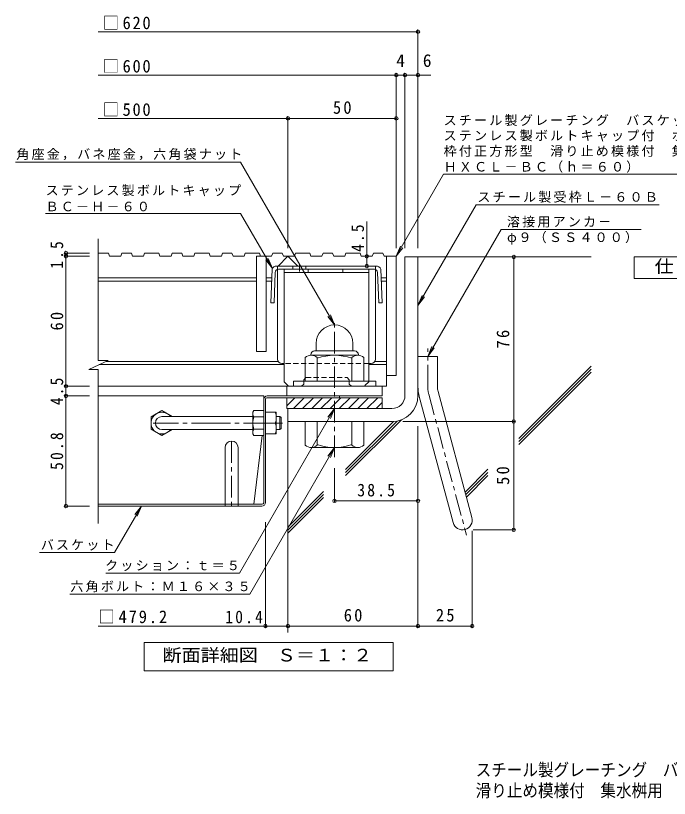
# Model space of a CAD drawing. Units: millimetres on the paper, enlarged 5 times, with parts at other scales. Extents: x -1338 to 1348, y -985 to 942.
# Drawn here: x -786 to -31, y -985 to -81 of the extents above; entities that cross this region are included whole.
import ezdxf
from ezdxf.enums import TextEntityAlignment as Align

# ---------------------------------------------------------------- set-up
doc = ezdxf.new("R2010")
doc.units = ezdxf.units.MM
doc.header["$LTSCALE"] = 5
doc.header["$PDMODE"] = 32
doc.header["$PDSIZE"] = 4
for name, pattern in [('CHAIN1', [8, 5, -1, 1, -1]), ('CHAIN2', [12, 9, -1, 1, -1]), ('DASHED1', [1.8, 1.2, -0.6])]:
    doc.linetypes.add(name, pattern=pattern)
for name, color, linetype, lineweight in [('D-1', 2, 'Continuous', 9), ('D-2', 3, 'Continuous', 9), ('D-4', 7, 'Continuous', 9), ('D-5', 7, 'Continuous', 9), ('D-6', 6, 'Continuous', 5), ('D-7', 2, 'Continuous', 9), ('D-8', 4, 'Continuous', 9), ('D-9', 2, 'Continuous', 9), ('D-B', 2, 'Continuous', 9)]:
    doc.layers.add(name, color=color, linetype=linetype, lineweight=lineweight)
doc.layers.add('F-0_F-0ﾚｲﾔ', color=2, linetype='Continuous')
doc.layers.add('F-F_F-Fﾚｲﾔ', color=2, linetype='Continuous')
doc.styles.add('ＭＳ ゴシック', font='')
doc.styles.get('ＭＳ ゴシック').set_extended_font_data('MS Gothic')

msp = doc.modelspace()

# ---------------------------------------------------------------- linework, layer by layer
at = {"layer": 'D-1'}
for p, q in [((-321.503, -519.917), (-321.503, -359.917)), ((-439.003, -459.667), (-439.003, -468.417)), ((-396.502, -459.642), (-396.502, -468.417)), ((-440.753, -468.417), (-394.752, -468.417)), ((-451.503, -503.417), (-451.503, -476.014)), ((-445.252, -472.917), (-445.252, -473.417)), ((-390.878, -473.417), (-444.628, -473.417)), ((-437.753, -503.417), (-437.753, -476.014)), ((-397.752, -503.417), (-397.752, -476.014)), ((-390.253, -472.917), (-390.253, -473.417)), ((-384.003, -503.417), (-384.003, -476.014)), ((-321.503, -474.917), (-299.003, -474.917)), ((-299.003, -509.455), (-299.003, -474.917)), ((-465.253, -509.167), (-465.253, -503.417)), ((-472.753, -531.759), (-463.411, -522.417)), ((-465.305, -534.917), (-452.805, -522.417)), ((-454.698, -534.917), (-442.198, -522.417)), ((-444.092, -534.917), (-431.591, -522.417)), ((-433.485, -534.917), (-420.985, -522.417)), ((-422.878, -534.917), (-410.378, -522.417)), ((-412.272, -534.917), (-399.772, -522.417)), ((-401.665, -534.917), (-389.165, -522.417)), ((-391.059, -534.917), (-378.559, -522.417)), ((-380.452, -534.917), (-367.952, -522.417)), ((-362.752, -534.917), (-362.752, -522.417)), ((-319.969, -521.102), (-280.989, -666.579)), ((-298.236, -515.279), (-259.256, -660.756)), ((-369.846, -534.917), (-362.752, -527.824)), ((-351.503, -534.917), (-472.753, -534.917)), ((-471.503, -534.917), (-471.503, -549.917)), ((-351.503, -549.917), (-471.503, -549.917)), ((-451.503, -549.917), (-451.503, -577.321)), ((-437.753, -549.917), (-437.753, -577.321)), ((-397.752, -549.917), (-397.752, -577.321)), ((-384.003, -549.917), (-384.003, -577.321)), ((-445.252, -580.417), (-445.252, -579.917)), ((-390.878, -579.917), (-444.628, -579.917)), ((-390.253, -580.417), (-390.253, -579.917))]:
    msp.add_line(p, q, dxfattribs=at)
at = {"layer": 'D-1', "linetype": 'CHAIN1'}
for p, q in [((-417.753, -591.182), (-417.753, -432.163)), ((-310.253, -509.455), (-310.253, -465.405)), ((-309.103, -518.19), (-265.449, -681.107))]:
    msp.add_line(p, q, dxfattribs=at)
at = {"layer": 'D-1', "color": 3}
for p, q in [((-512.003, -544.167), (-617.003, -544.167)), ((-512.003, -559.167), (-617.003, -559.167))]:
    msp.add_line(p, q, dxfattribs=at)
at = {"layer": 'D-1', "color": 3, "linetype": 'CHAIN2'}
msp.add_line((-478.003, -551.667), (-627.003, -551.667), dxfattribs=at)
at = {"layer": 'D-1'}
for points in [[(-336.503, -519.917), (-336.503, -359.917), (-321.503, -359.917)], [(-370.253, -509.167), (-370.253, -503.417), (-465.253, -503.417)], [(-472.753, -534.917), (-472.753, -522.417), (-362.752, -522.417)]]:
    msp.add_lwpolyline(points, dxfattribs=at)
for centre, radius, start, end in [((-417.753, -459.667), 21.25, 0.06737, 180), ((-440.753, -472.917), 4.5, 90, 180), ((-394.752, -472.917), 4.5, 0, 90), ((-444.628, -483.817), 10.4, 48.6201, 131.38164), ((-417.753, -533.418), 60, 70.52881, 109.47119), ((-390.878, -483.817), 10.4, 48.61835, 131.37988), ((-276.502, -509.455), 45, 180, 195), ((-276.502, -509.455), 22.5, 180, 195.00002), ((-351.503, -519.917), 30, 270, 0), ((-351.503, -519.917), 15, 270, 0), ((-444.628, -569.518), 10.4, 228.61835, 311.37988), ((-417.753, -519.917), 60, 250.52881, 289.47119), ((-390.878, -569.518), 10.4, 228.6201, 311.38164), ((-270.122, -663.668), 11.25, 195.00014, 14.99991)]:
    msp.add_arc(centre, radius, start, end, dxfattribs=at)
at = {"layer": 'D-1', "linetype": 'CHAIN2'}
msp.add_arc((-276.503, -509.455), 33.75, 180, 194.99995, dxfattribs=at)
at = {"layer": 'D-1', "color": 3}
msp.add_arc((-617.003, -551.667), 7.5, 90, 270, dxfattribs=at)
at = {"layer": 'D-2'}
for p, q in [((-690.337, -479.366), (-690.337, -339.168)), ((-678.577, -355.417), (-690.337, -355.417)), ((-678.577, -355.417), (-677.299, -359.167)), ((-664.515, -359.167), (-677.299, -359.167)), ((-663.238, -355.417), (-664.515, -359.167)), ((-652.219, -355.417), (-663.238, -355.417)), ((-652.219, -355.417), (-650.941, -359.167)), ((-638.158, -359.167), (-650.941, -359.167)), ((-636.879, -355.417), (-638.158, -359.167)), ((-620.511, -355.417), (-636.879, -355.417)), ((-620.511, -355.417), (-619.233, -359.167)), ((-606.449, -359.167), (-619.233, -359.167)), ((-605.172, -355.417), (-606.449, -359.167)), ((-594.153, -355.417), (-605.172, -355.417)), ((-594.153, -355.417), (-592.875, -359.167)), ((-580.092, -359.167), (-592.875, -359.167)), ((-578.813, -355.417), (-580.092, -359.167)), ((-562.445, -355.417), (-578.813, -355.417)), ((-562.445, -355.417), (-561.166, -359.167)), ((-548.383, -359.167), (-561.166, -359.167)), ((-547.106, -355.417), (-548.383, -359.167)), ((-536.087, -355.417), (-547.106, -355.417)), ((-536.087, -355.417), (-534.808, -359.167)), ((-522.025, -359.167), (-534.808, -359.167)), ((-520.747, -355.417), (-522.025, -359.167)), ((-504.379, -355.417), (-520.747, -355.417)), ((-490.317, -359.167), (-507.752, -359.167)), ((-507.752, -359.167), (-507.752, -469.167)), ((-504.379, -355.417), (-503.1, -359.167)), ((-496.502, -359.167), (-496.502, -469.167)), ((-489.04, -355.417), (-490.317, -359.167)), ((-478.021, -355.417), (-489.04, -355.417)), ((-482.752, -370.417), (-471.502, -359.167)), ((-478.021, -355.417), (-476.742, -359.167)), ((-463.959, -359.167), (-476.742, -359.167)), ((-471.502, -359.167), (-460.252, -370.417)), ((-462.681, -355.417), (-463.959, -359.167)), ((-446.313, -355.417), (-462.681, -355.417)), ((-446.313, -355.417), (-445.034, -359.167)), ((-432.252, -359.167), (-445.034, -359.167)), ((-430.974, -355.417), (-432.252, -359.167)), ((-419.955, -355.417), (-430.974, -355.417)), ((-419.955, -355.417), (-418.676, -359.167)), ((-405.893, -359.167), (-418.676, -359.167)), ((-404.615, -355.417), (-405.893, -359.167)), ((-388.247, -355.417), (-404.615, -355.417)), ((-388.247, -355.417), (-386.968, -359.167)), ((-374.186, -359.167), (-386.968, -359.167)), ((-372.908, -355.417), (-374.186, -359.167)), ((-361.889, -355.417), (-372.908, -355.417)), ((-361.889, -355.417), (-360.611, -359.167)), ((-346.503, -359.167), (-360.611, -359.167)), ((-346.503, -359.167), (-346.503, -496.667)), ((-507.752, -384.167), (-690.337, -384.167)), ((-507.752, -387.917), (-690.337, -387.917)), ((-490.178, -384.167), (-496.502, -384.167)), ((-490.328, -387.917), (-496.502, -387.917)), ((-357.752, -384.167), (-364.077, -384.167)), ((-357.752, -387.917), (-363.926, -387.917)), ((-496.502, -469.167), (-507.752, -469.167)), ((-701.395, -489.719), (-679.096, -479.366)), ((-679.096, -479.366), (-690.337, -479.366)), ((-475.877, -484.167), (-689.438, -484.167)), ((-482.957, -480.417), (-681.361, -480.417)), ((-357.752, -484.167), (-378.377, -484.167)), ((-357.752, -480.417), (-371.297, -480.417)), ((-701.395, -489.719), (-690.337, -489.719)), ((-690.337, -667.417), (-690.337, -489.719)), ((-346.503, -496.667), (-357.752, -496.667)), ((-472.753, -520.417), (-472.753, -509.167)), ((-362.752, -520.417), (-362.752, -509.167)), ((-362.752, -520.417), (-472.753, -520.417))]:
    msp.add_line(p, q, dxfattribs=at)
msp.add_lwpolyline([(-357.752, -359.167), (-357.752, -509.167), (-690.337, -509.167)], dxfattribs=at)
at = {"layer": 'D-4'}
for p, q in [((-321.503, -349.917), (-321.503, -98.417)), ((-690.337, -99.917), (-321.503, -99.917)), ((-690.337, -149.917), (-306.82, -149.917)), ((-346.503, -349.917), (-346.503, -148.417)), ((-336.503, -349.917), (-336.503, -148.417)), ((-471.503, -349.917), (-471.503, -198.417)), ((-690.337, -199.917), (-346.503, -199.917)), ((-380.577, -370.417), (-380.577, -318.904)), ((-729.195, -355.417), (-700.337, -355.417)), ((-729.195, -359.167), (-700.337, -359.167)), ((-727.695, -355.417), (-727.695, -359.167)), ((-727.695, -359.167), (-727.695, -509.167)), ((-210.979, -549.917), (-210.979, -359.917)), ((-729.195, -509.167), (-700.337, -509.167)), ((-727.695, -509.167), (-727.695, -520.417)), ((-729.195, -520.417), (-700.337, -520.417)), ((-727.695, -520.417), (-727.695, -647.417)), ((-339.003, -549.917), (-209.479, -549.917)), ((-210.979, -674.917), (-210.979, -549.917)), ((-321.503, -555.136), (-321.503, -787.417)), ((-417.753, -603.682), (-417.753, -643.007)), ((-729.195, -647.417), (-700.337, -647.417)), ((-417.753, -641.507), (-321.503, -641.507)), ((-497.503, -787.417), (-497.503, -665.917)), ((-258.873, -676.167), (-258.873, -787.417)), ((-257.622, -674.917), (-209.479, -674.917)), ((-497.503, -785.917), (-690.337, -785.917)), ((-471.503, -785.917), (-497.503, -785.917)), ((-471.503, -785.917), (-258.873, -785.917))]:
    msp.add_line(p, q, dxfattribs=at)
for p in [(-321.503, -99.917), (-346.503, -149.917), (-336.503, -149.917), (-321.503, -149.917), (-471.503, -199.917), (-346.503, -199.917), (-727.695, -355.417), (-727.695, -359.167), (-380.577, -359.167), (-210.979, -359.917), (-380.577, -370.417), (-727.695, -509.167), (-727.695, -520.417), (-210.979, -549.917), (-417.753, -641.507), (-321.503, -641.507), (-727.695, -647.417), (-210.979, -674.917), (-497.503, -785.917), (-471.503, -785.917), (-321.503, -785.917), (-258.873, -785.917)]:
    msp.add_point(p, dxfattribs=at)
at = {"layer": 'D-5'}
for p, q in [((-785.716, -250.57), (-526.206, -250.57)), ((-526.206, -250.57), (-417.753, -438.417)), ((-291.846, -264.498), (-346.503, -359.167)), ((-291.846, -264.498), (73.154, -264.498)), ((-254.46, -299.756), (-321.503, -415.876)), ((-254.46, -299.756), (-43.052, -299.756)), ((-751.188, -309.684), (-526.188, -309.684)), ((-526.188, -309.684), (-489.43, -373.351)), ((-225.624, -328.336), (-310.253, -474.917)), ((-225.624, -328.336), (-63.802, -328.336)), ((-346.503, -359.167), (-341.719, -347.619)), ((-346.503, -359.167), (-338.893, -349.25)), ((-489.43, -373.351), (-497.039, -363.434)), ((-489.43, -373.351), (-494.213, -361.802)), ((-321.503, -415.876), (-316.719, -404.328)), ((-321.503, -415.876), (-313.893, -405.959)), ((-417.753, -438.417), (-425.363, -428.5)), ((-417.753, -438.417), (-422.537, -426.869)), ((-310.253, -474.917), (-305.469, -463.369)), ((-310.253, -474.917), (-302.643, -465)), ((-417.753, -534.917), (-527.455, -724.926)), ((-417.753, -534.917), (-425.363, -544.834)), ((-417.753, -534.917), (-422.537, -546.466)), ((-417.753, -579.917), (-422.537, -591.466)), ((-640.688, -647.417), (-648.297, -657.334)), ((-640.688, -647.417), (-645.471, -658.965)), ((-681.64, -724.926), (-527.455, -724.926)), ((-723.313, -749.258), (-515.522, -749.258))]:
    msp.add_line(p, q, dxfattribs=at)
at = {"layer": 'D-5', "color": 2}
for p, q in [((-72.219, -359.917), (40.281, -359.917)), ((-72.219, -384.917), (-72.219, -359.917)), ((40.281, -384.917), (-72.219, -384.917)), ((-637.5, -805), (-349.999, -805)), ((-637.5, -837.5), (-637.5, -805)), ((-349.999, -805), (-349.999, -837.5)), ((-349.999, -837.5), (-637.5, -837.5))]:
    msp.add_line(p, q, dxfattribs=at)
at = {"layer": 'D-5'}
for points in [[(-515.522, -749.258), (-417.753, -579.917), (-425.363, -589.834)], [(-758.284, -701.176), (-671.725, -701.176), (-640.688, -647.417)]]:
    msp.add_lwpolyline(points, dxfattribs=at)
at = {"layer": 'D-6'}
for p, q in [((-321.503, -359.917), (-121.503, -359.917)), ((-205.066, -569.423), (-121.503, -485.861)), ((-205.066, -572.957), (-121.503, -489.394)), ((-205.066, -576.494), (-121.503, -492.931)), ((-471.503, -549.917), (-471.503, -793.417)), ((-404.991, -612.313), (-340.507, -547.83)), ((-404.991, -608.777), (-345.531, -549.317)), ((-404.991, -605.243), (-349.605, -549.857)), ((-267.105, -631.462), (-240.689, -605.047)), ((-266.358, -634.25), (-240.689, -608.581)), ((-265.611, -637.038), (-240.689, -612.117)), ((-471.503, -671.754), (-430.348, -630.6)), ((-471.503, -675.289), (-430.348, -634.134)), ((-471.503, -678.824), (-430.348, -637.67))]:
    msp.add_line(p, q, dxfattribs=at)
at = {"layer": 'D-7'}
for p, q in [((-499.503, -520.417), (-690.337, -520.417)), ((-499.503, -643.751), (-499.503, -520.417)), ((-495.836, -522.417), (-411.994, -522.417)), ((-495.503, -520.417), (-411.994, -520.417)), ((-411.994, -520.417), (-411.994, -522.417)), ((-497.503, -643.417), (-497.503, -524.084)), ((-501.139, -566.042), (-511.033, -645.417)), ((-511.033, -645.417), (-690.337, -645.417)), ((-501.503, -647.417), (-690.337, -647.417)), ((-501.17, -645.417), (-511.033, -645.417))]:
    msp.add_line(p, q, dxfattribs=at)
for centre, radius, start, end in [((-495.503, -524.417), 4, 90, 180), ((-495.836, -524.084), 1.667, 90, 180), ((-501.503, -643.417), 4, 270, 0), ((-501.17, -643.751), 1.667, 270, 0)]:
    msp.add_arc(centre, radius, start, end, dxfattribs=at)
at = {"layer": 'D-8'}
for p, q in [((-475.877, -504.167), (-475.877, -374.167)), ((-475.877, -374.167), (-378.377, -374.167)), ((-475.877, -377.917), (-378.377, -377.917)), ((-448.095, -377.917), (-448.095, -374.167)), ((-408.095, -377.917), (-408.095, -374.167)), ((-378.377, -504.167), (-378.377, -374.167)), ((-475.877, -504.167), (-470.877, -509.167))]:
    msp.add_line(p, q, dxfattribs=at)
at = {"layer": 'D-8', "linetype": 'DASHED1'}
for p, q in [((-453.377, -501.667), (-450.877, -499.167)), ((-453.377, -506.667), (-453.377, -501.667)), ((-450.877, -499.167), (-403.377, -499.167)), ((-400.877, -501.667), (-403.377, -499.167)), ((-400.877, -506.667), (-400.877, -501.667)), ((-378.377, -504.167), (-383.377, -509.167)), ((-455.877, -509.167), (-470.877, -509.167)), ((-453.377, -506.667), (-455.877, -509.167)), ((-400.877, -506.667), (-398.377, -509.167)), ((-383.377, -509.167), (-398.377, -509.167))]:
    msp.add_line(p, q, dxfattribs=at)
at = {"layer": 'D-8', "color": 2}
for p, q in [((-497.503, -539.167), (-485.003, -539.167)), ((-485.003, -564.167), (-485.003, -539.167)), ((-497.503, -551.667), (-486.086, -551.667)), ((-497.503, -564.167), (-485.003, -564.167)), ((-544.003, -579.917), (-544.003, -647.417)), ((-529.003, -579.917), (-529.003, -647.417))]:
    msp.add_line(p, q, dxfattribs=at)
at = {"layer": 'D-8', "color": 3}
for p, q in [((-485.003, -544.167), (-480.753, -544.167)), ((-480.753, -544.167), (-479.503, -545.417)), ((-479.503, -557.917), (-479.503, -545.417)), ((-480.753, -559.167), (-479.503, -557.917))]:
    msp.add_line(p, q, dxfattribs=at)
at = {"layer": 'D-8', "color": 2, "linetype": 'CHAIN1'}
for p, q in [((-478.287, -551.667), (-485.941, -551.667)), ((-536.503, -572.417), (-536.503, -647.417))]:
    msp.add_line(p, q, dxfattribs=at)
at = {"layer": 'D-8', "color": 3}
msp.add_lwpolyline([(-485.003, -559.167), (-480.753, -559.167), (-480.753, -544.167)], dxfattribs=at)
at = {"layer": 'D-8', "color": 2}
for centre, radius, start, end in [((-503.586, -545.417), 18.583, 340.34633, 19.65366), ((-503.586, -557.917), 18.583, 340.34633, 19.65366), ((-536.503, -579.917), 7.5, 0, 180)]:
    msp.add_arc(centre, radius, start, end, dxfattribs=at)
at = {"layer": 'D-9', "linetype": 'CHAIN1'}
msp.add_line((-458.235, -367.942), (-458.235, -376.642), dxfattribs=at)
at = {"layer": 'D-9'}
for p, q in [((-486.169, -377.767), (-487.582, -413.067)), ((-427.127, -370.417), (-484.521, -370.417)), ((-483.627, -477.917), (-483.627, -374.366)), ((-371.833, -374.167), (-482.422, -374.167)), ((-465.735, -370.417), (-465.735, -374.167)), ((-450.735, -370.417), (-450.735, -374.167)), ((-427.127, -370.417), (-369.734, -370.417)), ((-370.627, -477.917), (-370.627, -374.366)), ((-368.086, -377.767), (-366.672, -413.067)), ((-475.877, -482.917), (-478.627, -482.917)), ((-375.627, -482.917), (-378.377, -482.917))]:
    msp.add_line(p, q, dxfattribs=at)
at = {"layer": 'D-9', "linetype": 'DASHED1'}
for p, q in [((-483.627, -374.366), (-483.627, -370.417)), ((-370.627, -374.366), (-370.627, -370.417)), ((-378.377, -482.917), (-475.877, -482.917))]:
    msp.add_line(p, q, dxfattribs=at)
at = {"layer": 'D-9'}
for points in [[(-489.777, -374.167), (-491.329, -412.917), (-487.582, -413.067)], [(-364.477, -374.167), (-362.925, -412.917), (-366.672, -413.067)]]:
    msp.add_lwpolyline(points, dxfattribs=at)
for centre, radius, start, end in [((-484.574, -375.902), 5.485, 89.44382, 161.56279), ((-482.422, -377.917), 3.75, 90, 177.70665), ((-371.833, -377.917), 3.75, 2.29335, 90), ((-369.68, -375.902), 5.485, 18.43721, 90.55618), ((-478.627, -477.917), 5, 180, 270), ((-375.627, -477.917), 5, 270, 0)]:
    msp.add_arc(centre, radius, start, end, dxfattribs=at)
at = {"layer": 'D-B'}
for p, q in [((-617.003, -537.292), (-629.503, -544.509)), ((-617.003, -537.292), (-605.095, -544.167)), ((-512.003, -539.167), (-510.92, -537.292)), ((-512.003, -564.167), (-512.003, -539.167)), ((-499.503, -537.292), (-510.92, -537.292)), ((-629.503, -544.509), (-629.503, -558.825)), ((-510.92, -544.509), (-499.503, -544.509)), ((-617.003, -566.042), (-629.503, -558.825)), ((-617.003, -566.042), (-605.095, -559.167)), ((-510.92, -558.825), (-499.503, -558.825)), ((-512.003, -564.167), (-510.92, -566.042)), ((-499.503, -566.042), (-510.92, -566.042))]:
    msp.add_line(p, q, dxfattribs=at)
for centre, radius, start, end in [((-617.003, -551.667), 12.5, 36.87019, 323.12981), ((-503.798, -541.404), 8.224, 149.99998, 176.07924), ((-505.166, -540.817), 6.837, 180.2103, 212.68507), ((-487.796, -551.667), 24.207, 162.79973, 197.20026), ((-505.166, -562.518), 6.837, 147.31491, 179.78969), ((-503.798, -561.93), 8.224, 183.92075, 210)]:
    msp.add_arc(centre, radius, start, end, dxfattribs=at)

# ---------------------------------------------------------------- texts
at = {"layer": 'D-4', "color": 2, "style": 'ＭＳ ゴシック'}
for s, p in [('4', (-346.503, -144.917)), ('6', (-315.879, -144.917))]:
    msp.add_text(s, height=14.66, dxfattribs=at).set_placement(p, align=Align.BOTTOM_LEFT)
at = {"layer": 'D-4', "color": 2, "char_height": 14.66, "attachment_point": 7, "style": 'ＭＳ ゴシック'}
for s, insert in [('\\T1.21;\\W0.95;□620', (-685.337, -97.391)), ('\\T1.21;\\W0.95;□600', (-685.337, -147.393)), ('\\T1.27;\\W0.95;50', (-419.628, -194.917)), ('\\T1.21;\\W0.95;□500', (-685.337, -197.417)), ('\\T1.28;\\W0.9;38.5', (-391.503, -636.507)), ('\\T1.23;\\W0.95;□479.2', (-690.337, -782.917)), ('\\T1.27;\\W0.95;60', (-407.128, -780.917)), ('\\T1.27;\\W0.95;25', (-300.812, -780.917)), ('\\T1.28;\\W0.9;10.4', (-543.878, -782.917))]:
    msp.add_mtext(s, dxfattribs=dict(at, insert=insert))
at = {"layer": 'D-4', "color": 2, "char_height": 14.66, "attachment_point": 7, "rotation": 90, "style": 'ＭＳ ゴシック'}
for s, insert in [('\\T1.27;\\W0.9;4.5', (-383.577, -354.131)), ('\\T1.27;\\W0.9;1.5', (-730.695, -373.542)), ('\\T1.27;\\W0.95;60', (-730.695, -444.792)), ('\\T1.27;\\W0.95;76', (-215.979, -465.542)), ('\\T1.27;\\W0.9;4.5', (-730.695, -531.042)), ('\\T1.28;\\W0.9;50.8', (-730.695, -605.792)), ('\\T1.27;\\W0.95;50', (-215.979, -623.042))]:
    msp.add_mtext(s, dxfattribs=dict(at, insert=insert))
at = {"layer": 'D-5', "color": 2, "style": 'ＭＳ ゴシック', "width": 1.1}
for s, p in [('仕\u3000様', (-48.469, -382.417)), ('断面詳細図\u3000Ｓ＝１：２', (-616.25, -831.25))]:
    msp.add_text(s, height=14.66, dxfattribs=at).set_placement(p, align=Align.BOTTOM_LEFT)
at = {"layer": 'D-5', "char_height": 11, "attachment_point": 7, "style": 'ＭＳ ゴシック'}
for s, insert in [('\\T1.17;スチール製グレーチング\u3000バスケット付', (-291.846, -208.841)), ('\\T1.17;ステンレス製ボルトキャップ付\u3000ボルト固定式', (-291.846, -226.63)), ('\\T1.17;角座金，バネ座金，六角袋ナット', (-784.95, -248.241)), ('\\T1.17;枠付正方形型\u3000滑り止め模様付\u3000集水桝用', (-291.846, -244.419)), ('\\T1.17;ＨＸＣＬ－ＢＣ（ｈ＝６０）', (-291.846, -262.738)), ('\\T1.17;ステンレス製ボルトキャップ', (-751.188, -289.855)), ('\\T1.17;スチール製受枠Ｌ－６０Ｂ', (-252.902, -297.376)), ('\\T1.17;ＢＣ－Ｈ－６０', (-751.188, -307.355)), ('\\T1.17;溶接用アンカ－', (-218.802, -326.007)), ('\\T1.17;φ９（ＳＳ４００）', (-218.802, -345.666)), ('\\T1.17;バスケット', (-756.725, -698.797)), ('\\T1.17;クッション：ｔ＝５', (-682.456, -722.597)), ('\\T1.17;六角ボルト：Ｍ１６×３５', (-722.556, -746.928))]:
    msp.add_mtext(s, dxfattribs=dict(at, insert=insert))
at = {"layer": 'F-0_F-0ﾚｲﾔ', "style": 'ＭＳ ゴシック', "width": 0.9}
msp.add_text('滑り止め模様付\u3000集水桝用\u3000ＨＸＣＬ－ＢＣ\u3000５５６０－ｂ－Ｋ＋ＤＫ－５００－Ｚ', height=14.66, dxfattribs=at).set_placement((-254.973, -987.548), align=Align.BOTTOM_LEFT)
at = {"layer": 'F-F_F-Fﾚｲﾔ', "style": 'ＭＳ ゴシック', "width": 0.9}
msp.add_text('スチール製グレーチング\u3000バスケット付\u3000ステンレス製ボルトキャップ付\u3000ボルト固定式\u3000枠付正方形型', height=14.66, dxfattribs=at).set_placement((-254.973, -963.652), align=Align.BOTTOM_LEFT)

doc.saveas('drawing.dxf')
